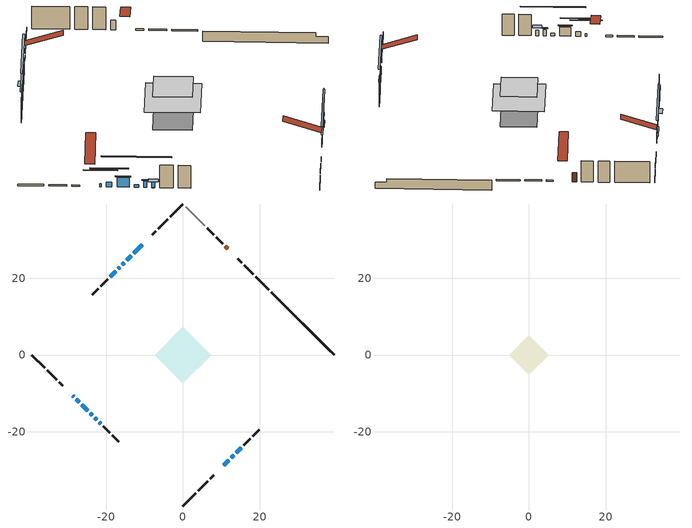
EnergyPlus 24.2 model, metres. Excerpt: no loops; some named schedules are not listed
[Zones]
conditioned space
 floor adiabatic (AdiabaticFloorConstruction): -7.33,0 0,7.33 7.33,0 0,-7.33 z3.31
 floor foundation (Slab1 construction): -5.18,0 0,5.18 5.18,0 0,-5.18 z-1.36
 wall outside (RimJoist1 construction): 0,-39.36 3.36,-36 / -39.36,0 -36,-3.36 / 0,39.36 -3.36,36 / 22.32,17.04 18.95,20.41 z0.87:1.17
 wall outside (RimJoist2 construction): 4.02,-35.34 6.39,-32.97 / -35.34,-4.02 -32.97,-6.39 / -4.02,35.34 -6.39,32.97 / 18.3,21.06 15.93,23.43 z0.87:1.17
 wall outside (RimJoist3 construction): 7.05,-32.31 8.04,-31.32 / -32.31,-7.05 -31.32,-8.04 / -7.05,32.31 -8.04,31.32 / 15.27,24.09 14.28,25.08 z0.87:1.17
 wall outside (AdiabaticWallConstruction 1): 11.63,27.73 10.99,28.37 z0.87:2.9
 wall outside (AdiabaticWallConstruction): -10.68,28.68 -12.84,26.52 / 10.68,-28.68 11.98,-27.38 / 13.87,-25.49 15.16,-24.2 / -17.49,21.87 -19,20.36 z0.87:2.39; -28.68,-10.68 -28.46,-10.9 z0.87:1.48; -27.8,-11.56 -27.08,-12.28 z0.87:1.89; -26.43,-12.93 -24.85,-14.51 z0.87:2.95; -13.5,25.86 -14.65,24.71 / -24.19,-15.17 -23.61,-15.75 / 12.63,-26.73 13.21,-26.15 z0.87:1.43; -15.3,24.06 -15.79,23.57 / -21.87,-17.49 -21.48,-17.88 z0.87:2.09; -22.96,-16.4 -22.53,-16.83 z0.87:2.24; -16.44,22.92 -16.84,22.52 z0.87:2.65
 wall outside (Wall1 construction): 15.82,-23.54 17.54,-21.82 / -20.82,-18.54 -19.1,-20.26 / -19.66,19.7 -21.38,17.98 / 10.34,29.02 8.61,30.75 z0.87:5.75
 wall outside (Wall2 construction): 18.2,-21.16 19.84,-19.52 / -18.44,-20.92 -16.79,-22.57 / -22.04,17.32 -23.69,15.67 / 7.96,31.4 6.31,33.05 z0.87:5.75
 wall foundation (FoundationWall1 construction): 22.97,16.39,-1.36 22.97,16.39,0.87 37.72,1.64,0.87 37.72,1.64,0.09 39.36,0,0.09 39.36,0,-1.36
 wall adiabatic (Wall3 construction): 5.65,33.71 0.66,38.7 z0.87:5.75
 window (WindowConstruction): -10.68,28.68 -12.84,26.52 z0.87:2.39
 window (WindowConstruction 5): -28.68,-10.68 -28.46,-10.9 z0.87:1.48
 window (WindowConstruction 6): -27.8,-11.56 -27.08,-12.27 z0.87:1.89
 window (WindowConstruction 7): 10.68,-28.68 11.98,-27.38 z0.87:2.39
 window (WindowConstruction 8): -26.43,-12.93 -24.85,-14.51 z0.87:2.95
 window (WindowConstruction 11): -13.5,25.86 -14.64,24.71 z0.87:1.43
 window (WindowConstruction 12): -24.19,-15.17 -23.62,-15.74 z0.87:1.43
 window (WindowConstruction 13): 12.63,-26.73 13.21,-26.15 z0.87:1.43
 window (WindowConstruction 1): -15.3,24.06 -15.79,23.57 z0.87:2.09
 window (WindowConstruction 2): -22.96,-16.4 -22.53,-16.83 z0.87:2.24
 window (WindowConstruction 3): 13.87,-25.49 15.16,-24.2 z0.87:2.39
 window (WindowConstruction 9): -16.44,22.92 -16.84,22.52 z0.87:2.65
 window (WindowConstruction 10): -21.87,-17.49 -21.48,-17.88 z0.87:2.09
 window (WindowConstruction 4): -17.49,21.86 -19,20.36 z0.87:2.39
 door (Door): 11.63,27.73 10.99,28.37 z0.87:2.9
 ceiling adiabatic (AdiabaticFloorConstruction): 0,-7.33 7.33,0 0,7.33 -7.33,0 z3.31
attic - vented
 floor to conditioned space (Floor1 construction Reversed): -5.18,0 0,5.18 5.18,0 0,-5.18 z5.75
 roof outside (Roof1 construction): 10.03,-29.33,5.75 4.98,-24.29,8.13 3.65,-25.62,8.13 8.7,-30.66,5.75; -29.33,-10.03,5.75 -24.29,-4.98,8.13 -25.62,-3.65,8.13 -30.66,-8.7,5.75; -10.03,29.33,5.75 -4.98,24.29,8.13 -3.65,25.62,8.13 -8.7,30.66,5.75; 12.29,27.07,5.75 7.24,22.02,8.13 8.57,20.69,8.13 13.62,25.74,5.75
shading: -13.05,26.31 -10.47,28.89 -10.68,29.1 -13.26,26.52 z2.69; -26.3,-13.06 -30.83,-8.53 -31.04,-8.74 -26.51,-13.27 z4.53; -24.93,-14.43 -29.96,-9.4 -30.17,-9.61 -25.14,-14.64 z4.94; 14.13,-25.22 8.53,-30.83 8.74,-31.04 14.35,-25.44 z5.45; -24.64,-14.72 -26.64,-12.72 -26.85,-12.93 -24.85,-14.93 z3.25; -18.96,20.4 -9.18,30.18 -9.39,30.39 -19.17,20.61 z7.53; -19.3,-20.06 -28.5,-10.86 -28.72,-11.07 -19.51,-20.27 z7.53; 17.52,-21.84 8.32,-31.04 8.53,-31.25 17.73,-22.05 z7.53; -22.32,-17.04 -23.17,-16.19 -23.38,-16.4 -22.53,-17.25 z2.54; 15.37,-23.99 13.66,-25.7 13.87,-25.91 15.58,-24.2 z2.69; -17.27,22.09 -16.01,23.35 -16.66,23.99 -17.91,22.73 z3.26; -21.05,-18.31 -22.3,-17.06 -22.95,-17.7 -21.69,-18.96 z2.7; -21.16,18.2 -15.34,24.02 -15.55,24.23 -21.37,18.41 z5.45
[Building]
Building 1: Terrain=Suburbs
[Site:Location]
Montreal Mirabel Intl AP_QC: Latitude {deg}=45.68; Longitude {deg}=-74.03; Time Zone {hr}=-5; Elevation {m}=82; Keep Site Location Information=Yes
[Site:GroundTemperature:Shallow]
0.642858, -1.75623, -1.94836, -0.80987, 3.76054, 8.30966, 12.2535, 14.7518, 14.9641, 12.9321, 9.08883, 4.67926
[Site:WaterMainsTemperature]
Calculation Method=Schedule; Temperature Schedule=mains temperature schedule
[Material] Roughness=Rough; Thermal Absorptance=0.9
Name | Thickness {m} | Conductivity {W/m-K} | Density {kg/m3} | Specific Heat {J/kg-K} | Solar Absorptance | Visible Absorptance
asphalt or fiberglass shingles | 0.00635 | 0.162714 | 1121.4 | 1465.45 | 0.4 | 0.4
ceiling loosefill ins | 0.169333 | 0.0480833 | 16.02 | 1046.75 | 0.7 | 0.7
ceiling stud and cavity | 0.1397 | 0.11019 | 65.682 | 1177.47 | 0.7 | 0.7
concrete 4.0 in. | 0.1016 | 1.803125 | 2242.8 | 837.4 | 0.7 | 0.7
concrete 8.0 in. | 0.2032 | 1.803125 | 2242.8 | 837.4 | 0.7 | 0.7
door material | 0.04445 | 0.0451087 | 512.64 | 1214.23 | 0.7 | 0.7
exterior vertical ins | 0.00758215 | 0.029427 | 32.04 | 1214.23 | 0.7 | 0.7
floor covering | 0.0127 | 0.0433444 | 54.468 | 1339.84 | 0.6 | 0.6
floor rigid ins; wall rigid ins | 0.512978 | 0.029427 | 32.04 | 1214.23 | 0.7 | 0.7
floor stud and cavity | 0.1397 | 1.75129 | 37.0049 | 1207.88 | 0.7 | 0.7
furniture material conditioned space 1 | 0.1524 | 0.115458 | 640.8 | 1214.23 | 0.6 | 0.6
gypsum board | 0.0127 | 0.160291 | 801 | 837.4 | 0.6 | 0.6
gypsum board 1 | 0.0127 | 0.160291 | 801 | 837.4 | 0.7 | 0.7
osb sheathing 0.5 in. | 0.0127 | 0.115458 | 512.64 | 1214.23 | 0.7 | 0.7
osb sheathing 0.5 in. 1 | 0.0127 | 0.115458 | 512.64 | 1214.23 | 0.4 | 0.4
osb sheathing 0.75 in. | 0.01905 | 0.115458 | 512.64 | 1214.23 | 0.7 | 0.7
osb sheathing 2.0 in. | 0.0508 | 0.115458 | 512.64 | 1214.23 | 0.7 | 0.7
rim joist rigid ins | 0.051816 | 0.029427 | 32.04 | 1214.23 | 0.7 | 0.7
rim joist stud and cavity | 0.0508 | 0.0452492 | 125.044 | 1163.47 | 0.6 | 0.6
rim joist stud and cavity 1 | 0.0508 | 0.581889 | 125.044 | 1163.47 | 0.6 | 0.6
rim joist stud and cavity 2 | 0.0508 | 0.126838 | 50.32683 | 1063.81 | 0.6 | 0.6
slab rigid ins | 0.0378081 | 0.029427 | 32.04 | 1214.23 | 0.7 | 0.7
wall stud and cavity | 0.1397 | 0.19304 | 139.0536 | 1170.24 | 0.7 | 0.7
wall stud and cavity 1 | 0.1397 | 0.149134 | 139.0536 | 1170.24 | 0.7 | 0.7
wall stud and cavity 2 | 0.1397 | 0.127035 | 139.0536 | 1170.24 | 0.7 | 0.7
wall stud and cavity 3 | 0.0889 | 0.380278 | 52.3479 | 1209.89 | 0.7 | 0.7
wall stud and cavity 4 | 0.0889 | 0.391764 | 83.0341 | 1211.67 | 0.7 | 0.7
wood siding | 0.0254 | 0.102417 | 544.68 | 1172.36 | 0.4 | 0.4
wood siding 1; wood siding 2; wood siding 3 | 0.0254 | 0.102417 | 544.68 | 1172.36 | 0.7 | 0.7
[WindowMaterial:SimpleGlazingSystem]
Name | U-Factor {W/m2-K} | Solar Heat Gain Coefficient
WindowMaterial | 2.89748 | 0.63
WindowMaterial 1 | 2.96164 | 0.54
WindowMaterial 10 | 2.96562 | 0.53
WindowMaterial 11 | 2.99401 | 0.48
WindowMaterial 2 | 2.92474 | 0.59
WindowMaterial 3 | 2.88613 | 0.65
WindowMaterial 4 | 3.083154 | 0.34
WindowMaterial 5 | 2.93666 | 0.57
WindowMaterial 6 | 2.89067 | 0.64
WindowMaterial 7 | 2.82708 | 0.61
WindowMaterial 8 | 4.03876 | 0.67
WindowMaterial 9 | 4.156296 | 0.66
[Construction]
AdiabaticFloorConstruction: floor stud and cavity, floor rigid ins, osb sheathing 0.75 in., floor covering
AdiabaticWallConstruction: wood siding 2, wall rigid ins, wall stud and cavity 3, gypsum board
AdiabaticWallConstruction 1: wood siding 3, wall rigid ins, wall stud and cavity 3, gypsum board
Door: door material
Floor1 construction Reversed: gypsum board, ceiling stud and cavity, ceiling loosefill ins
FoundationWall1 construction: concrete 8.0 in., gypsum board 1
furniture construction conditioned space 1: furniture material conditioned space 1
PartitionWallConstruction: gypsum board, wall stud and cavity 4, gypsum board
RimJoist1 construction: wood siding 1, osb sheathing 2.0 in., rim joist stud and cavity
RimJoist2 construction: wood siding 1, rim joist rigid ins, osb sheathing 2.0 in., rim joist stud and cavity 1
RimJoist3 construction: wood siding 1, rim joist stud and cavity 2
Roof1 construction: asphalt or fiberglass shingles
Slab1 construction: slab rigid ins, concrete 4.0 in.
Wall1 construction: wood siding, osb sheathing 0.5 in., wall stud and cavity, gypsum board
Wall2 construction: wood siding, osb sheathing 0.5 in., wall stud and cavity 1, gypsum board
Wall3 construction: osb sheathing 0.5 in. 1, wall stud and cavity 2, gypsum board
WindowConstruction: WindowMaterial
WindowConstruction 1; WindowConstruction 2: WindowMaterial 1
WindowConstruction 10: WindowMaterial 9
WindowConstruction 11: WindowMaterial 10
WindowConstruction 12; WindowConstruction 13: WindowMaterial 11
WindowConstruction 3: WindowMaterial 2
WindowConstruction 4: WindowMaterial 3
WindowConstruction 5: WindowMaterial 4
WindowConstruction 6: WindowMaterial 5
WindowConstruction 7: WindowMaterial 6
WindowConstruction 8: WindowMaterial 7
WindowConstruction 9: WindowMaterial 8
[Zone] Multiplier=1; Part of Total Floor Area=Yes
Name | Volume {m3}
attic - vented | 20.7343
conditioned space | 418.4
[Space]
Name | Zone | Volume {m3}
attic - vented 1 | attic - vented | 20.7343
conditioned space 1 | conditioned space | 418.4
[ZoneInfiltration:EffectiveLeakageArea]
infil attic - vented 1: Zone or Space=attic - vented 1; Schedule=Always On Discrete; Effective Air Leakage Area {cm2}=2478; Stack Coefficient=0.000165428; Wind Coefficient=8.6901e-06
[ZoneMixing]
whole house fan mix: Zone or Space=attic - vented; Schedule=Always On Continuous; Design Flow Rate Calculation Method=Flow/Zone; Design Flow Rate {m3/s}=0; Source Zone or Space=conditioned space
[SurfaceProperty:ExposedFoundationPerimeter]
Slab1: Exposed Perimeter Calculation Method=TotalExposedPerimeter; Total Exposed Perimeter {m}=23.174
[InternalMass] Zone or ZoneList=conditioned space; Space or SpaceList=conditioned space 1
Name | Construction | Surface Area {m2}
furniture mass conditioned space 1 | furniture construction conditioned space 1 | 64.4398
partition wall mass | PartitionWallConstruction | 161.099
[Lights]
interior lighting: Zone or ZoneList or Space or SpaceList=conditioned space 1; Schedule=interior lighting schedule; Design Level Calculation Method=LightingLevel; Lighting Level {W}=343.2; Return Air Fraction=0; Fraction Radiant=0.6; Fraction Visible=0.2; Fraction Replaceable=1
[People]
occupants: Zone or ZoneList or Space or SpaceList=conditioned space 1; Number of People Schedule=occupants schedule; Number of People Calculation Method=People; Number of People=3; Fraction Radiant=0.314171; Sensible Heat Fraction=0.56303; Activity Level Schedule=occupants activity schedule; Carbon Dioxide Generation Rate {m3/s-W}=0; Enable ASHRAE 55 Comfort Warnings=No; Mean Radiant Temperature Calculation Type=EnclosureAveraged
[ElectricEquipment] Zone or ZoneList or Space or SpaceList=conditioned space 1; Design Level Calculation Method=EquipmentLevel
Name | Schedule | Design Level {W} | Fraction Latent | Fraction Radiant | Fraction Lost
clothes dryer | clothes dryer schedule | 140.772 | 0.015 | 0.081 | 0.85
clothes washer | clothes washer schedule | 32.1985 | 0.03 | 0.162 | 0.7
cooking range | cooking range schedule | 208.969 | 0.08 | 0.432 | 0.2
dishwasher | dishwasher schedule | 66.8632 | 0.3 | 0.18 | 0.4
fridge | fridge schedule | 72.9452 | 0 | 0.6 | 0
mech vent house fan | mech vent house fan schedule | 0 | 0 | 0 | 1
mech vent house fan cfis | mech vent house fan cfis schedule | 0 | 0 | 0 | 0
mech vent range fan 0 | mech vent range fan 0 schedule | 57 | 0 | 0 | 1
misc plug loads | misc plug loads schedule | 494.7 | 0.045 | 0.513 | 0.1
whole house fan | Always On Discrete | 0 | 0 | 0 | 1
[OtherEquipment] Zone or ZoneList or Space or SpaceList=conditioned space 1; Design Level Calculation Method=EquipmentLevel
Name | Fuel Type | Schedule | Design Level {W} | Fraction Latent | Fraction Radiant | Fraction Lost
clothes dryer 1 | Electricity | clothes dryer schedule | 0 | 0.015 | 0.081 | 0.85
cooking range 1 | Electricity | cooking range schedule | 0 | 0.08 | 0.432 | 0.2
general water use latent | None | general water use schedule | 59.3978 | 1 | 0 | 0
general water use sensible | None | general water use schedule | -58.539 | 0 | 0.6 | 0
mech vent house fan latent load | None | Always On Discrete | 0 | 1 | 0 | 0
mech vent house fan sensible load | None | Always On Discrete | 0 | 0 | 0 | 0
water heater energy adjustment1 | Electricity | Always On Discrete | 0.01 | 0 | 0 | 1
[ZoneInfiltration:DesignFlowRate] Zone or ZoneList or Space or SpaceList=conditioned space 1; Schedule=Always On Discrete; Design Flow Rate Calculation Method=Flow/Zone; Design Flow Rate {m3/s}=0
infil flow; natural vent flow; whole house fan flow
[Foundation:Kiva]
Foundation Kiva 1: Initial Indoor Air Temperature {C}=18; Wall Height Above Grade {m}=0.870021; Wall Depth Below Slab {m}=0.2032; Custom Block Material Name 1=exterior vertical ins; Custom Block Depth 1 {m}=2.23001; Custom Block X Position 1 {m}=0.2159; Custom Block Z Position 1 {m}=0
[Foundation:Kiva:Settings]
Soil Conductivity {W/m-K}=0.849921; Soil Density {kg/m3}=1842.3; Soil Specific Heat {J/kg-K}=418.7; Ground Solar Absorptivity=0.9; Ground Thermal Absorptivity=0.9; Ground Surface Roughness {m}=0.03; Far-Field Width {m}=40; Deep-Ground Boundary Condition=ZeroFlux; Deep-Ground Depth {m}=40; Minimum Cell Dimension {m}=0.2; Maximum Cell Growth Coefficient=3; Simulation Timestep=Timestep
[Exterior:Lights]
exterior lighting: Schedule=exterior lighting schedule; Design Level {W}=75.6
[Schedule:Constant]
Name | Hourly Value
Always On Continuous; mech vent house fan schedule; mech vent house fan cfis schedule; Always On Discrete | 1
occupants activity schedule | 117.228
fridge schedule | 0
[Schedule:Week:Daily]
interior lighting schedule Week Rule - Jan1-Jan27: interior lighting schedule day, interior lighting schedule day, interior lighting schedule day, interior lighting schedule day, interior lighting schedule day, interior lighting schedule day, interior lighting schedule day, interior lighting schedule default day, interior lighting schedule default day, interior lighting schedule default day, interior lighting schedule default day, interior lighting schedule default day
interior lighting schedule Week Rule - Jan28-Feb3: interior lighting schedule day, interior lighting schedule day, interior lighting schedule day, interior lighting schedule day, interior lighting schedule day 1, interior lighting schedule day 1, interior lighting schedule day 1, interior lighting schedule default day, interior lighting schedule default day, interior lighting schedule default day, interior lighting schedule default day, interior lighting schedule default day
interior lighting schedule Week Rule - Feb4-Feb24: interior lighting schedule day 1, interior lighting schedule day 1, interior lighting schedule day 1, interior lighting schedule day 1, interior lighting schedule day 1, interior lighting schedule day 1, interior lighting schedule day 1, interior lighting schedule default day, interior lighting schedule default day, interior lighting schedule default day, interior lighting schedule default day, interior lighting schedule default day
interior lighting schedule Week Rule - Feb25-Mar3: interior lighting schedule day 1, interior lighting schedule day 1, interior lighting schedule day 1, interior lighting schedule day 1, interior lighting schedule day 2, interior lighting schedule day 2, interior lighting schedule day 2, interior lighting schedule default day, interior lighting schedule default day, interior lighting schedule default day, interior lighting schedule default day, interior lighting schedule default day
interior lighting schedule Week Rule - Mar4-Mar31: interior lighting schedule day 2, interior lighting schedule day 2, interior lighting schedule day 2, interior lighting schedule day 2, interior lighting schedule day 2, interior lighting schedule day 2, interior lighting schedule day 2, interior lighting schedule default day, interior lighting schedule default day, interior lighting schedule default day, interior lighting schedule default day, interior lighting schedule default day
interior lighting schedule Week Rule - Apr1-Apr28: interior lighting schedule day 3, interior lighting schedule day 3, interior lighting schedule day 3, interior lighting schedule day 3, interior lighting schedule day 3, interior lighting schedule day 3, interior lighting schedule day 3, interior lighting schedule default day, interior lighting schedule default day, interior lighting schedule default day, interior lighting schedule default day, interior lighting schedule default day
interior lighting schedule Week Rule - Apr29-May5: interior lighting schedule day 3, interior lighting schedule day 3, interior lighting schedule day 4, interior lighting schedule day 4, interior lighting schedule day 4, interior lighting schedule day 4, interior lighting schedule day 4, interior lighting schedule default day, interior lighting schedule default day, interior lighting schedule default day, interior lighting schedule default day, interior lighting schedule default day
interior lighting schedule Week Rule - May6-May26: interior lighting schedule day 4, interior lighting schedule day 4, interior lighting schedule day 4, interior lighting schedule day 4, interior lighting schedule day 4, interior lighting schedule day 4, interior lighting schedule day 4, interior lighting schedule default day, interior lighting schedule default day, interior lighting schedule default day, interior lighting schedule default day, interior lighting schedule default day
interior lighting schedule Week Rule - May27-Jun2: interior lighting schedule day 4, interior lighting schedule day 4, interior lighting schedule day 4, interior lighting schedule day 4, interior lighting schedule day 4, interior lighting schedule day 5, interior lighting schedule day 5, interior lighting schedule default day, interior lighting schedule default day, interior lighting schedule default day, interior lighting schedule default day, interior lighting schedule default day
interior lighting schedule Week Rule - Jun3-Jun30: interior lighting schedule day 5, interior lighting schedule day 5, interior lighting schedule day 5, interior lighting schedule day 5, interior lighting schedule day 5, interior lighting schedule day 5, interior lighting schedule day 5, interior lighting schedule default day, interior lighting schedule default day, interior lighting schedule default day, interior lighting schedule default day, interior lighting schedule default day
interior lighting schedule Week Rule - Jul1-Jul28: interior lighting schedule day 6, interior lighting schedule day 6, interior lighting schedule day 6, interior lighting schedule day 6, interior lighting schedule day 6, interior lighting schedule day 6, interior lighting schedule day 6, interior lighting schedule default day, interior lighting schedule default day, interior lighting schedule default day, interior lighting schedule default day, interior lighting schedule default day
interior lighting schedule Week Rule - Jul29-Aug4: interior lighting schedule day 6, interior lighting schedule day 6, interior lighting schedule day 6, interior lighting schedule day 7, interior lighting schedule day 7, interior lighting schedule day 7, interior lighting schedule day 7, interior lighting schedule default day, interior lighting schedule default day, interior lighting schedule default day, interior lighting schedule default day, interior lighting schedule default day
interior lighting schedule Week Rule - Aug5-Aug25: interior lighting schedule day 7, interior lighting schedule day 7, interior lighting schedule day 7, interior lighting schedule day 7, interior lighting schedule day 7, interior lighting schedule day 7, interior lighting schedule day 7, interior lighting schedule default day, interior lighting schedule default day, interior lighting schedule default day, interior lighting schedule default day, interior lighting schedule default day
interior lighting schedule Week Rule - Aug26-Sep1: interior lighting schedule day 7, interior lighting schedule day 7, interior lighting schedule day 7, interior lighting schedule day 7, interior lighting schedule day 7, interior lighting schedule day 7, interior lighting schedule day 8, interior lighting schedule default day, interior lighting schedule default day, interior lighting schedule default day, interior lighting schedule default day, interior lighting schedule default day
interior lighting schedule Week Rule - Sep2-Sep29: interior lighting schedule day 8, interior lighting schedule day 8, interior lighting schedule day 8, interior lighting schedule day 8, interior lighting schedule day 8, interior lighting schedule day 8, interior lighting schedule day 8, interior lighting schedule default day, interior lighting schedule default day, interior lighting schedule default day, interior lighting schedule default day, interior lighting schedule default day
interior lighting schedule Week Rule - Sep30-Oct6: interior lighting schedule day 8, interior lighting schedule day 9, interior lighting schedule day 9, interior lighting schedule day 9, interior lighting schedule day 9, interior lighting schedule day 9, interior lighting schedule day 9, interior lighting schedule default day, interior lighting schedule default day, interior lighting schedule default day, interior lighting schedule default day, interior lighting schedule default day
interior lighting schedule Week Rule - Oct7-Oct27: interior lighting schedule day 9, interior lighting schedule day 9, interior lighting schedule day 9, interior lighting schedule day 9, interior lighting schedule day 9, interior lighting schedule day 9, interior lighting schedule day 9, interior lighting schedule default day, interior lighting schedule default day, interior lighting schedule default day, interior lighting schedule default day, interior lighting schedule default day
interior lighting schedule Week Rule - Oct28-Nov3: interior lighting schedule day 9, interior lighting schedule day 9, interior lighting schedule day 9, interior lighting schedule day 9, interior lighting schedule day 10, interior lighting schedule day 10, interior lighting schedule day 10, interior lighting schedule default day, interior lighting schedule default day, interior lighting schedule default day, interior lighting schedule default day, interior lighting schedule default day
interior lighting schedule Week Rule - Nov4-Nov24: interior lighting schedule day 10, interior lighting schedule day 10, interior lighting schedule day 10, interior lighting schedule day 10, interior lighting schedule day 10, interior lighting schedule day 10, interior lighting schedule day 10, interior lighting schedule default day, interior lighting schedule default day, interior lighting schedule default day, interior lighting schedule default day, interior lighting schedule default day
interior lighting schedule Week Rule - Nov25-Dec1: interior lighting schedule day 10, interior lighting schedule day 10, interior lighting schedule day 10, interior lighting schedule day 10, interior lighting schedule day 10, interior lighting schedule day 10, interior lighting schedule day 11, interior lighting schedule default day, interior lighting schedule default day, interior lighting schedule default day, interior lighting schedule default day, interior lighting schedule default day
interior lighting schedule Week Rule - Dec2-Dec31: interior lighting schedule day 11, interior lighting schedule day 11, interior lighting schedule day 11, interior lighting schedule day 11, interior lighting schedule day 11, interior lighting schedule day 11, interior lighting schedule day 11, interior lighting schedule default day, interior lighting schedule default day, interior lighting schedule default day, interior lighting schedule default day, interior lighting schedule default day
occupants schedule Week Rule - Jan1-Dec31: occupants schedule day, occupants schedule day, occupants schedule day, occupants schedule day, occupants schedule day, occupants schedule day, occupants schedule day, occupants schedule default day, occupants schedule default day, occupants schedule default day, occupants schedule default day, occupants schedule default day
clothes dryer schedule Week Rule - Jan1-Dec31: clothes dryer schedule day, clothes dryer schedule day, clothes dryer schedule day, clothes dryer schedule day, clothes dryer schedule day, clothes dryer schedule day, clothes dryer schedule day, clothes dryer schedule default day, clothes dryer schedule default day, clothes dryer schedule default day, clothes dryer schedule default day, clothes dryer schedule default day
clothes washer schedule Week Rule - Jan1-Dec31: clothes washer schedule day, clothes washer schedule day, clothes washer schedule day, clothes washer schedule day, clothes washer schedule day, clothes washer schedule day, clothes washer schedule day, clothes washer schedule default day, clothes washer schedule default day, clothes washer schedule default day, clothes washer schedule default day, clothes washer schedule default day
cooking range schedule Week Rule - Jan1-Dec31: cooking range schedule day, cooking range schedule day, cooking range schedule day, cooking range schedule day, cooking range schedule day, cooking range schedule day, cooking range schedule day, cooking range schedule default day, cooking range schedule default day, cooking range schedule default day, cooking range schedule default day, cooking range schedule default day
dishwasher schedule Week Rule - Jan1-Dec31: dishwasher schedule day, dishwasher schedule day, dishwasher schedule day, dishwasher schedule day, dishwasher schedule day, dishwasher schedule day, dishwasher schedule day, dishwasher schedule default day, dishwasher schedule default day, dishwasher schedule default day, dishwasher schedule default day, dishwasher schedule default day
mech vent range fan 0 schedule Week Rule - Jan1-Dec31: mech vent range fan 0 schedule day, mech vent range fan 0 schedule day, mech vent range fan 0 schedule day, mech vent range fan 0 schedule day, mech vent range fan 0 schedule day, mech vent range fan 0 schedule day, mech vent range fan 0 schedule day, mech vent range fan 0 schedule default day, mech vent range fan 0 schedule default day, mech vent range fan 0 schedule default day, mech vent range fan 0 schedule default day, mech vent range fan 0 schedule default day
misc plug loads schedule Week Rule - Jan1-Dec31: misc plug loads schedule day, misc plug loads schedule day, misc plug loads schedule day, misc plug loads schedule day, misc plug loads schedule day, misc plug loads schedule day, misc plug loads schedule day, misc plug loads schedule default day, misc plug loads schedule default day, misc plug loads schedule default day, misc plug loads schedule default day, misc plug loads schedule default day
general water use schedule Week Rule - Jan1-Dec31: general water use schedule day, general water use schedule day, general water use schedule day, general water use schedule day, general water use schedule day, general water use schedule day, general water use schedule day, general water use schedule default day, general water use schedule default day, general water use schedule default day, general water use schedule default day, general water use schedule default day
exterior lighting schedule Week Rule - Jan1-Jan27: exterior lighting schedule day, exterior lighting schedule day, exterior lighting schedule day, exterior lighting schedule day, exterior lighting schedule day, exterior lighting schedule day, exterior lighting schedule day, exterior lighting schedule default day, exterior lighting schedule default day, exterior lighting schedule default day, exterior lighting schedule default day, exterior lighting schedule default day
exterior lighting schedule Week Rule - Jan28-Feb3: exterior lighting schedule day, exterior lighting schedule day, exterior lighting schedule day, exterior lighting schedule day, exterior lighting schedule day 1, exterior lighting schedule day 1, exterior lighting schedule day 1, exterior lighting schedule default day, exterior lighting schedule default day, exterior lighting schedule default day, exterior lighting schedule default day, exterior lighting schedule default day
exterior lighting schedule Week Rule - Feb4-Feb24: exterior lighting schedule day 1, exterior lighting schedule day 1, exterior lighting schedule day 1, exterior lighting schedule day 1, exterior lighting schedule day 1, exterior lighting schedule day 1, exterior lighting schedule day 1, exterior lighting schedule default day, exterior lighting schedule default day, exterior lighting schedule default day, exterior lighting schedule default day, exterior lighting schedule default day
exterior lighting schedule Week Rule - Feb25-Mar3: exterior lighting schedule day 1, exterior lighting schedule day 1, exterior lighting schedule day 1, exterior lighting schedule day 1, exterior lighting schedule day 2, exterior lighting schedule day 2, exterior lighting schedule day 2, exterior lighting schedule default day, exterior lighting schedule default day, exterior lighting schedule default day, exterior lighting schedule default day, exterior lighting schedule default day
exterior lighting schedule Week Rule - Mar4-Mar31: exterior lighting schedule day 2, exterior lighting schedule day 2, exterior lighting schedule day 2, exterior lighting schedule day 2, exterior lighting schedule day 2, exterior lighting schedule day 2, exterior lighting schedule day 2, exterior lighting schedule default day, exterior lighting schedule default day, exterior lighting schedule default day, exterior lighting schedule default day, exterior lighting schedule default day
exterior lighting schedule Week Rule - Apr1-Apr28: exterior lighting schedule day 3, exterior lighting schedule day 3, exterior lighting schedule day 3, exterior lighting schedule day 3, exterior lighting schedule day 3, exterior lighting schedule day 3, exterior lighting schedule day 3, exterior lighting schedule default day, exterior lighting schedule default day, exterior lighting schedule default day, exterior lighting schedule default day, exterior lighting schedule default day
exterior lighting schedule Week Rule - Apr29-May5: exterior lighting schedule day 3, exterior lighting schedule day 3, exterior lighting schedule day 4, exterior lighting schedule day 4, exterior lighting schedule day 4, exterior lighting schedule day 4, exterior lighting schedule day 4, exterior lighting schedule default day, exterior lighting schedule default day, exterior lighting schedule default day, exterior lighting schedule default day, exterior lighting schedule default day
exterior lighting schedule Week Rule - May6-May26: exterior lighting schedule day 4, exterior lighting schedule day 4, exterior lighting schedule day 4, exterior lighting schedule day 4, exterior lighting schedule day 4, exterior lighting schedule day 4, exterior lighting schedule day 4, exterior lighting schedule default day, exterior lighting schedule default day, exterior lighting schedule default day, exterior lighting schedule default day, exterior lighting schedule default day
exterior lighting schedule Week Rule - May27-Jun2: exterior lighting schedule day 4, exterior lighting schedule day 4, exterior lighting schedule day 4, exterior lighting schedule day 4, exterior lighting schedule day 4, exterior lighting schedule day 5, exterior lighting schedule day 5, exterior lighting schedule default day, exterior lighting schedule default day, exterior lighting schedule default day, exterior lighting schedule default day, exterior lighting schedule default day
exterior lighting schedule Week Rule - Jun3-Jun30: exterior lighting schedule day 5, exterior lighting schedule day 5, exterior lighting schedule day 5, exterior lighting schedule day 5, exterior lighting schedule day 5, exterior lighting schedule day 5, exterior lighting schedule day 5, exterior lighting schedule default day, exterior lighting schedule default day, exterior lighting schedule default day, exterior lighting schedule default day, exterior lighting schedule default day
exterior lighting schedule Week Rule - Jul1-Jul28: exterior lighting schedule day 6, exterior lighting schedule day 6, exterior lighting schedule day 6, exterior lighting schedule day 6, exterior lighting schedule day 6, exterior lighting schedule day 6, exterior lighting schedule day 6, exterior lighting schedule default day, exterior lighting schedule default day, exterior lighting schedule default day, exterior lighting schedule default day, exterior lighting schedule default day
exterior lighting schedule Week Rule - Jul29-Aug4: exterior lighting schedule day 6, exterior lighting schedule day 6, exterior lighting schedule day 6, exterior lighting schedule day 7, exterior lighting schedule day 7, exterior lighting schedule day 7, exterior lighting schedule day 7, exterior lighting schedule default day, exterior lighting schedule default day, exterior lighting schedule default day, exterior lighting schedule default day, exterior lighting schedule default day
exterior lighting schedule Week Rule - Aug5-Aug25: exterior lighting schedule day 7, exterior lighting schedule day 7, exterior lighting schedule day 7, exterior lighting schedule day 7, exterior lighting schedule day 7, exterior lighting schedule day 7, exterior lighting schedule day 7, exterior lighting schedule default day, exterior lighting schedule default day, exterior lighting schedule default day, exterior lighting schedule default day, exterior lighting schedule default day
exterior lighting schedule Week Rule - Aug26-Sep1: exterior lighting schedule day 7, exterior lighting schedule day 7, exterior lighting schedule day 7, exterior lighting schedule day 7, exterior lighting schedule day 7, exterior lighting schedule day 7, exterior lighting schedule day 8, exterior lighting schedule default day, exterior lighting schedule default day, exterior lighting schedule default day, exterior lighting schedule default day, exterior lighting schedule default day
exterior lighting schedule Week Rule - Sep2-Sep29: exterior lighting schedule day 8, exterior lighting schedule day 8, exterior lighting schedule day 8, exterior lighting schedule day 8, exterior lighting schedule day 8, exterior lighting schedule day 8, exterior lighting schedule day 8, exterior lighting schedule default day, exterior lighting schedule default day, exterior lighting schedule default day, exterior lighting schedule default day, exterior lighting schedule default day
exterior lighting schedule Week Rule - Sep30-Oct6: exterior lighting schedule day 8, exterior lighting schedule day 9, exterior lighting schedule day 9, exterior lighting schedule day 9, exterior lighting schedule day 9, exterior lighting schedule day 9, exterior lighting schedule day 9, exterior lighting schedule default day, exterior lighting schedule default day, exterior lighting schedule default day, exterior lighting schedule default day, exterior lighting schedule default day
exterior lighting schedule Week Rule - Oct7-Oct27: exterior lighting schedule day 9, exterior lighting schedule day 9, exterior lighting schedule day 9, exterior lighting schedule day 9, exterior lighting schedule day 9, exterior lighting schedule day 9, exterior lighting schedule day 9, exterior lighting schedule default day, exterior lighting schedule default day, exterior lighting schedule default day, exterior lighting schedule default day, exterior lighting schedule default day
[Schedule:Year]
interior lighting schedule: interior lighting schedule Week Rule - Jan1-Jan27, 1, 1, 1, 27, interior lighting schedule Week Rule - Jan28-Feb3, 1, 28, 2, 3, interior lighting schedule Week Rule - Feb4-Feb24, 2, 4, 2, 24, interior lighting schedule Week Rule - Feb25-Mar3, 2, 25, 3, 3, interior lighting schedule Week Rule - Mar4-Mar31, 3, 4, 3, 31, interior lighting schedule Week Rule - Apr1-Apr28, 4, 1, 4, 28, interior lighting schedule Week Rule - Apr29-May5, 4, 29, 5, 5, interior lighting schedule Week Rule - May6-May26, 5, 6, 5, 26, interior lighting schedule Week Rule - May27-Jun2, 5, 27, 6, 2, interior lighting schedule Week Rule - Jun3-Jun30, 6, 3, 6, 30, interior lighting schedule Week Rule - Jul1-Jul28, 7, 1, 7, 28, interior lighting schedule Week Rule - Jul29-Aug4, 7, 29, 8, 4, interior lighting schedule Week Rule - Aug5-Aug25, 8, 5, 8, 25, interior lighting schedule Week Rule - Aug26-Sep1, 8, 26, 9, 1, interior lighting schedule Week Rule - Sep2-Sep29, 9, 2, 9, 29, interior lighting schedule Week Rule - Sep30-Oct6, 9, 30, 10, 6, interior lighting schedule Week Rule - Oct7-Oct27, 10, 7, 10, 27, interior lighting schedule Week Rule - Oct28-Nov3, 10, 28, 11, 3, interior lighting schedule Week Rule - Nov4-Nov24, 11, 4, 11, 24, interior lighting schedule Week Rule - Nov25-Dec1, 11, 25, 12, 1, interior lighting schedule Week Rule - Dec2-Dec31, 12, 2, 12, 31
occupants schedule: occupants schedule Week Rule - Jan1-Dec31, 1, 1, 12, 31
clothes dryer schedule: clothes dryer schedule Week Rule - Jan1-Dec31, 1, 1, 12, 31
clothes washer schedule: clothes washer schedule Week Rule - Jan1-Dec31, 1, 1, 12, 31
cooking range schedule: cooking range schedule Week Rule - Jan1-Dec31, 1, 1, 12, 31
dishwasher schedule: dishwasher schedule Week Rule - Jan1-Dec31, 1, 1, 12, 31
mech vent range fan 0 schedule: mech vent range fan 0 schedule Week Rule - Jan1-Dec31, 1, 1, 12, 31
misc plug loads schedule: misc plug loads schedule Week Rule - Jan1-Dec31, 1, 1, 12, 31
general water use schedule: general water use schedule Week Rule - Jan1-Dec31, 1, 1, 12, 31
exterior lighting schedule: exterior lighting schedule Week Rule - Jan1-Jan27, 1, 1, 1, 27, exterior lighting schedule Week Rule - Jan28-Feb3, 1, 28, 2, 3, exterior lighting schedule Week Rule - Feb4-Feb24, 2, 4, 2, 24, exterior lighting schedule Week Rule - Feb25-Mar3, 2, 25, 3, 3, exterior lighting schedule Week Rule - Mar4-Mar31, 3, 4, 3, 31, exterior lighting schedule Week Rule - Apr1-Apr28, 4, 1, 4, 28, exterior lighting schedule Week Rule - Apr29-May5, 4, 29, 5, 5, exterior lighting schedule Week Rule - May6-May26, 5, 6, 5, 26, exterior lighting schedule Week Rule - May27-Jun2, 5, 27, 6, 2, exterior lighting schedule Week Rule - Jun3-Jun30, 6, 3, 6, 30, exterior lighting schedule Week Rule - Jul1-Jul28, 7, 1, 7, 28, exterior lighting schedule Week Rule - Jul29-Aug4, 7, 29, 8, 4, exterior lighting schedule Week Rule - Aug5-Aug25, 8, 5, 8, 25, exterior lighting schedule Week Rule - Aug26-Sep1, 8, 26, 9, 1, exterior lighting schedule Week Rule - Sep2-Sep29, 9, 2, 9, 29, exterior lighting schedule Week Rule - Sep30-Oct6, 9, 30, 10, 6, exterior lighting schedule Week Rule - Oct7-Oct27, 10, 7, 10, 27, exterior lighting schedule Week Rule - Oct28-Nov3, 10, 28, 11, 3, exterior lighting schedule Week Rule - Nov4-Nov24, 11, 4, 11, 24, exterior lighting schedule Week Rule - Nov25-Dec1, 11, 25, 12, 1, exterior lighting schedule Week Rule - Dec2-Dec31, 12, 2, 12, 31
[Schedule:Compact]
mains temperature schedule: Through: 01/01, For: AllDays, Until: 24:00, 5.61444, Through: 01/02, For: AllDays, Until: 24:00, 5.535, Through: 01/03, For: AllDays, Until: 24:00, 5.45667, Through: 01/04, For: AllDays, Until: 24:00, 5.37944, Through: 01/05, For: AllDays, Until: 24:00, 5.30333, Through: 01/06, For: AllDays, Until: 24:00, 5.22889, Through: 01/07, For: AllDays, Until: 24:00, 5.15611, Through: 01/08, For: AllDays, Until: 24:00, 5.08389, Through: 01/09, For: AllDays, Until: 24:00, 5.01333, Through: 01/10, For: AllDays, Until: 24:00, 4.94444, Through: 01/11, For: AllDays, Until: 24:00, 4.87667, Through: 01/12, For: AllDays, Until: 24:00, 4.81056, Through: 01/13, For: AllDays, Until: 24:00, 4.74556, Through: 01/14, For: AllDays, Until: 24:00, 4.68222, Through: 01/15, For: AllDays, Until: 24:00, 4.62056, Through: 01/16, For: AllDays, Until: 24:00, 4.56, Through: 01/17, For: AllDays, Until: 24:00, 4.50111, Through: 01/18, For: AllDays, Until: 24:00, 4.44389, Through: 01/19, For: AllDays, Until: 24:00, 4.38778, Through: 01/20, For: AllDays, Until: 24:00, 4.33389, Through: 01/21, For: AllDays, Until: 24:00, 4.28111, Through: 01/22, For: AllDays, Until: 24:00, 4.23, Through: 01/23, For: AllDays, Until: 24:00, 4.18056, Through: 01/24, For: AllDays, Until: 24:00, 4.13278, Through: 01/25, For: AllDays, Until: 24:00, 4.08667, Through: 01/26, For: AllDays, Until: 24:00, 4.04222, Through: 01/27, For: AllDays, Until: 24:00, 3.99944, Through: 01/28, For: AllDays, Until: 24:00, 3.95833, Through: 01/29, For: AllDays, Until: 24:00, 3.91889, Through: 01/30, For: AllDays, Until: 24:00, 3.88111, Through: 01/31, For: AllDays, Until: 24:00, 3.845, Through: 02/01, For: AllDays, Until: 24:00, 3.81056, Through: 02/02, For: AllDays, Until: 24:00, 3.77778, Through: 02/03, For: AllDays, Until: 24:00, 3.74722, Through: 02/04, For: AllDays, Until: 24:00, 3.71833, Through: 02/05, For: AllDays, Until: 24:00, 3.69056, Through: 02/06, For: AllDays, Until: 24:00, 3.66556, Through: 02/07, For: AllDays, Until: 24:00, 3.64167, Through: 02/08, For: AllDays, Until: 24:00, 3.61944, Through: 02/09, For: AllDays, Until: 24:00, 3.59944, Through: 02/10, For: AllDays, Until: 24:00, 3.58111, Through: 02/11, For: AllDays, Until: 24:00, 3.56444, Through: 02/12, For: AllDays, Until: 24:00, 3.55, Through: 02/13, For: AllDays, Until: 24:00, 3.53667, Through: 02/14, For: AllDays, Until: 24:00, 3.52556, Through: 02/15, For: AllDays, Until: 24:00, 3.51667, Through: 02/16, For: AllDays, Until: 24:00, 3.50889, Through: 02/17, For: AllDays, Until: 24:00, 3.50333, Through: 02/18, For: AllDays, Until: 24:00, 3.49944, Through: 02/19, For: AllDays, Until: 24:00, 3.49778, Through: 02/20, For: AllDays, Until: 24:00, 3.49778, Through: 02/21, For: AllDays, Until: 24:00, 3.49944, Through: 02/22, For: AllDays, Until: 24:00, 3.50278, Through: 02/23, For: AllDays, Until: 24:00, 3.50833, Through: 02/24, For: AllDays, Until: 24:00, 3.515, Through: 02/25, For: AllDays, Until: 24:00, 3.52444, Through: 02/26, For: AllDays, Until: 24:00, 3.535, Through: 02/27, For: AllDays, Until: 24:00, 3.54778, Through: 02/28, For: AllDays, Until: 24:00, 3.56222, Through: 03/01, For: AllDays, Until: 24:00, 3.57833, Through: 03/02, For: AllDays, Until: 24:00, 3.59667, Through: 03/03, For: AllDays, Until: 24:00, 3.61667, Through: 03/04, For: AllDays, Until: 24:00, 3.63833, Through: 03/05, For: AllDays, Until: 24:00, 3.66167, Through: 03/06, For: AllDays, Until: 24:00, 3.68667, Through: 03/07, For: AllDays, Until: 24:00, 3.71389, Through: 03/08, For: AllDays, Until: 24:00, 3.74278, Through: 03/09, For: AllDays, Until: 24:00, 3.77333, Through: 03/10, For: AllDays, Until: 24:00, 3.80556, Through: 03/11, For: AllDays, Until: 24:00, 3.83944, Through: 03/12, For: AllDays, Until: 24:00, 3.87556, Through: 03/13, For: AllDays, Until: 24:00, 3.91278, Through: 03/14, For: AllDays, Until: 24:00, 3.95222, Through: 03/15, For: AllDays, Until: 24:00, 3.99278, Through: 03/16, For: AllDays, Until: 24:00, 4.03556, Through: 03/17, For: AllDays, Until: 24:00, 4.08, Through: 03/18, For: AllDays, Until: 24:00, 4.12556, Through: 03/19, For: AllDays, Until: 24:00, 4.17333, Through: 03/20, For: AllDays, Until: 24:00, 4.22278, Through: 03/21, For: AllDays, Until: 24:00, 4.27333, Through: 03/22, For: AllDays, Until: 24:00, 4.32556, Through: 03/23, For: AllDays, Until: 24:00, 4.38, Through: 03/24, For: AllDays, Until: 24:00, 4.43556, Through: 03/25, For: AllDays, Until: 24:00, 4.49222, Through: 03/26, For: AllDays, Until: 24:00, 4.55111, Through: 03/27, For: AllDays, Until: 24:00, 4.61111, Through: 03/28, For: AllDays, Until: 24:00, 4.67278, Through: 03/29, For: AllDays, Until: 24:00, 4.73611, Through: 03/30, For: AllDays, Until: 24:00, 4.80056, Through: 03/31, For: AllDays, Until: 24:00, 4.86667, Through: 04/01, For: AllDays, Until: 24:00, 4.93444, Through: 04/02, For: AllDays, Until: 24:00, 5.00333, Through: 04/03, For: AllDays, Until: 24:00, 5.07333, Through: 04/04, For: AllDays, Until: 24:00, 5.145, Through: 04/05, For: AllDays, Until: 24:00, 5.21833, Through: 04/06, For: AllDays, Until: 24:00, 5.29222, Through: 04/07, For: AllDays, Until: 24:00, 5.36778, Through: 04/08, For: AllDays, Until: 24:00, 5.445, Through: 04/09, For: AllDays, Until: 24:00, 5.52333, Through: 04/10, For: AllDays, Until: 24:00, 5.60222, Through: 04/11, For: AllDays, Until: 24:00, 5.68278, Through: 04/12, For: AllDays, Until: 24:00, 5.765, Through: 04/13, For: AllDays, Until: 24:00, 5.84778, Through: 04/14, For: AllDays, Until: 24:00, 5.93167, Through: 04/15, For: AllDays, Until: 24:00, 6.01722, Through: 04/16, For: AllDays, Until: 24:00, 6.10333, Through: 04/17, For: AllDays, Until: 24:00, 6.19056, Through: 04/18, For: AllDays, Until: 24:00, 6.27889, Through: 04/19, For: AllDays, Until: 24:00, 6.36833, Through: 04/20, For: AllDays, Until: 24:00, 6.45833, Through: 04/21, For: AllDays, Until: 24:00, 6.55, Through: 04/22, For: AllDays, Until: 24:00, 6.64222, Through: 04/23, For: AllDays, Until: 24:00, 6.735, Through: 04/24, For: AllDays, Until: 24:00, 6.82944, Through: 04/25, For: AllDays, Until: 24:00, 6.92389, Through: 04/26, For: AllDays, Until: 24:00, 7.01944, Through: 04/27, For: AllDays, Until: 24:00, 7.11611, Through: 04/28, For: AllDays, Until: 24:00, 7.21333, Through: 04/29, For: AllDays, Until: 24:00, 7.31111, Through: 04/30, For: AllDays, Until: 24:00, 7.41, Through: 05/01, For: AllDays, Until: 24:00, 7.50944, Through: 05/02, For: AllDays, Until: 24:00, 7.60889, Through: 05/03, For: AllDays, Until: 24:00, 7.71, Through: 05/04, For: AllDays, Until: 24:00, 7.81111, Through: 05/05, For: AllDays, Until: 24:00, 7.91278, Through: 05/06, For: AllDays, Until: 24:00, 8.015, Through: 05/07, For: AllDays, Until: 24:00, 8.11778, Through: 05/08, For: AllDays, Until: 24:00, 8.22056, Through: 05/09, For: AllDays, Until: 24:00, 8.32444, Through: 05/10, For: AllDays, Until: 24:00, 8.42833, Through: 05/11, For: AllDays, Until: 24:00, 8.53278, Through: 05/12, For: AllDays, Until: 24:00, 8.63722, Through: 05/13, For: AllDays, Until: 24:00, 8.74222, Through: 05/14, For: AllDays, Until: 24:00, 8.84778, Through: 05/15, For: AllDays, Until: 24:00, 8.95333, Through: 05/16, For: AllDays, Until: 24:00, 9.05889, Through: 05/17, For: AllDays, Until: 24:00, 9.165, Through: 05/18, For: AllDays, Until: 24:00, 9.27111, Through: 05/19, For: AllDays, Until: 24:00, 9.37722, Through: 05/20, For: AllDays, Until: 24:00, 9.48389, Through: 05/21, For: AllDays, Until: 24:00, 9.59, Through: 05/22, For: AllDays, Until: 24:00, 9.69667, Through: 05/23, For: AllDays, Until: 24:00, 9.80278, Through: 05/24, For: AllDays, Until: 24:00, 9.90944, Through: 05/25, For: AllDays, Until: 24:00, 10.0156, Through: 05/26, For: AllDays, Until: 24:00, 10.1217, Through: 05/27, For: AllDays, Until: 24:00, 10.2278, Through: 05/28, For: AllDays, Until: 24:00, 10.3339, Through: 05/29, For: AllDays, Until: 24:00, 10.4394, Through: 05/30, For: AllDays, Until: 24:00, 10.545, Through: 05/31, For: AllDays, Until: 24:00, 10.65, Through: 06/01, For: AllDays, Until: 24:00, 10.755, Through: 06/02, For: AllDays, Until: 24:00, 10.86, Through: 06/03, For: AllDays, Until: 24:00, 10.9639, Through: 06/04, For: AllDays, Until: 24:00, 11.0678, Through: 06/05, For: AllDays, Until: 24:00, 11.1717, Through: 06/06, For: AllDays, Until: 24:00, 11.2744, Through: 06/07, For: AllDays, Until: 24:00, 11.3772, Through: 06/08, For: AllDays, Until: 24:00, 11.4789, Through: 06/09, For: AllDays, Until: 24:00, 11.5806, Through: 06/10, For: AllDays, Until: 24:00, 11.6817, Through: 06/11, For: AllDays, Until: 24:00, 11.7822, Through: 06/12, For: AllDays, Until: 24:00, 11.8817, Through: 06/13, For: AllDays, Until: 24:00, 11.9811, Through: 06/14, For: AllDays, Until: 24:00, 12.0794, Through: 06/15, For: AllDays, Until: 24:00, 12.1772, Through: 06/16, For: AllDays, Until: 24:00, 12.2739, Through: 06/17, For: AllDays, Until: 24:00, 12.37, Through: 06/18, For: AllDays, Until: 24:00, 12.4656, Through: 06/19, For: AllDays, Until: 24:00, 12.56, Through: 06/20, For: AllDays, Until: 24:00, 12.6539, Through: 06/21, For: AllDays, Until: 24:00, 12.7467, Through: 06/22, For: AllDays, Until: 24:00, 12.8389, Through: 06/23, For: AllDays, Until: 24:00, 12.93, Through: 06/24, For: AllDays, Until: 24:00, 13.02, Through: 06/25, For: AllDays, Until: 24:00, 13.1089, Through: 06/26, For: AllDays, Until: 24:00, 13.1972, Through: 06/27, For: AllDays, Until: 24:00, 13.2839, Through: 06/28, For: AllDays, Until: 24:00, 13.37, Through: 06/29, For: AllDays, Until: 24:00, 13.455, Through: 06/30, For: AllDays, Until: 24:00, 13.5383, Through: 07/01, For: AllDays, Until: 24:00, 13.6211, Through: 07/02, For: AllDays, Until: 24:00, 13.7028, Through: 07/03, For: AllDays, Until: 24:00, 13.7828, Through: 07/04, For: AllDays, Until: 24:00, 13.8617, Through: 07/05, For: AllDays, Until: 24:00, 13.9394, Through: 07/06, For: AllDays, Until: 24:00, 14.0161, Through: 07/07, For: AllDays, Until: 24:00, 14.0911, Through: 07/08, For: AllDays, Until: 24:00, 14.165, Through: 07/09, For: AllDays, Until: 24:00, 14.2378, Through: 07/10, For: AllDays, Until: 24:00, 14.3089, Through: 07/11, For: AllDays, Until: 24:00, 14.3789, Through: 07/12, For: AllDays, Until: 24:00, 14.4472, Through: 07/13, For: AllDays, Until: 24:00, 14.5144, Through: 07/14, For: AllDays, Until: 24:00, 14.58, Through: 07/15, For: AllDays, Until: 24:00, 14.6444, Through: 07/16, For: AllDays, Until: 24:00, 14.7072, Through: 07/17, For: AllDays, Until: 24:00, 14.7683, Through: 07/18, For: AllDays, Until: 24:00, 14.8278, Through: 07/19, For: AllDays, Until: 24:00, 14.8861, Through: 07/20, For: AllDays, Until: 24:00, 14.9428, Through: 07/21, For: AllDays, Until: 24:00, 14.9978, Through: 07/22, For: AllDays, Until: 24:00, 15.0517, Through: 07/23, For: AllDays, Until: 24:00, 15.1033, Through: 07/24, For: AllDays, Until: 24:00, 15.1539, Through: 07/25, For: AllDays, Until: 24:00, 15.2028, Through: 07/26, For: AllDays, Until: 24:00, 15.2494, Through: 07/27, For: AllDays, Until: 24:00, 15.295, Through: 07/28, For: AllDays, Until: 24:00, 15.3389, Through: 07/29, For: AllDays, Until: 24:00, 15.3811, Through: 07/30, For: AllDays, Until: 24:00, 15.4211, Through: 07/31, For: AllDays, Until: 24:00, 15.46, Through: 08/01, For: AllDays, Until: 24:00, 15.4972, Through: 08/02, For: AllDays, Until: 24:00, 15.5322, Through: 08/03, For: AllDays, Until: 24:00, 15.5656, Through: 08/04, For: AllDays, Until: 24:00, 15.5978, Through: 08/05, For: AllDays, Until: 24:00, 15.6278, Through: 08/06, For: AllDays, Until: 24:00, 15.6561, Through: 08/07, For: AllDays, Until: 24:00, 15.6822, Through: 08/08, For: AllDays, Until: 24:00, 15.7072, Through: 08/09, For: AllDays, Until: 24:00, 15.73, Through: 08/10, For: AllDays, Until: 24:00, 15.7511, Through: 08/11, For: AllDays, Until: 24:00, 15.7706, Through: 08/12, For: AllDays, Until: 24:00, 15.7883, Through: 08/13, For: AllDays, Until: 24:00, 15.8039, Through: 08/14, For: AllDays, Until: 24:00, 15.8178, Through: 08/15, For: AllDays, Until: 24:00, 15.83, Through: 08/16, For: AllDays, Until: 24:00, 15.84, Through: 08/17, For: AllDays, Until: 24:00, 15.8489, Through: 08/18, For: AllDays, Until: 24:00, 15.8556, Through: 08/19, For: AllDays, Until: 24:00, 15.86, Through: 08/20, For: AllDays, Until: 24:00, 15.8633, Through: 08/21, For: AllDays, Until: 24:00, 15.8644, Through: 08/22, For: AllDays, Until: 24:00, 15.8633, Through: 08/23, For: AllDays, Until: 24:00, 15.8611, Through: 08/24, For: AllDays, Until: 24:00, 15.8567, Through: 08/25, For: AllDays, Until: 24:00, 15.8506, Through: 08/26, For: AllDays, Until: 24:00, 15.8428, Through: 08/27, For: AllDays, Until: 24:00, 15.8328, Through: 08/28, For: AllDays, Until: 24:00, 15.8211, Through: 08/29, For: AllDays, Until: 24:00, 15.8078, Through: 08/30, For: AllDays, Until: 24:00, 15.7922, Through: 08/31, For: AllDays, Until: 24:00, 15.7756, Through: 09/01, For: AllDays, Until: 24:00, 15.7567, Through: 09/02, For: AllDays, Until: 24:00, 15.7356, Through: 09/03, For: AllDays, Until: 24:00, 15.7133, Through: 09/04, For: AllDays, Until: 24:00, 15.6889, Through: 09/05, For: AllDays, Until: 24:00, 15.6628, Through: 09/06, For: AllDays, Until: 24:00, 15.635, Through: 09/07, For: AllDays, Until: 24:00, 15.6056, Through: 09/08, For: AllDays, Until: 24:00, 15.5744, Through: 09/09, For: AllDays, Until: 24:00, 15.5411, Through: 09/10, For: AllDays, Until: 24:00, 15.5061, Through: 09/11, For: AllDays, Until: 24:00, 15.47, Through: 09/12, For: AllDays, Until: 24:00, 15.4317, Through: 09/13, For: AllDays, Until: 24:00, 15.3917, Through: 09/14, For: AllDays, Until: 24:00, 15.35, Through: 09/15, For: AllDays, Until: 24:00, 15.3067, Through: 09/16, For: AllDays, Until: 24:00, 15.2617, Through: 09/17, For: AllDays, Until: 24:00, 15.215, Through: 09/18, For: AllDays, Until: 24:00, 15.1667, Through: 09/19, For: AllDays, Until: 24:00, 15.1167, Through: 09/20, For: AllDays, Until: 24:00, 15.065, Through: 09/21, For: AllDays, Until: 24:00, 15.0122, Through: 09/22, For: AllDays, Until: 24:00, 14.9572, Through: 09/23, For: AllDays, Until: 24:00, 14.9011, Through: 09/24, For: AllDays, Until: 24:00, 14.8433, Through: 09/25, For: AllDays, Until: 24:00, 14.7839, Through: 09/26, For: AllDays, Until: 24:00, 14.7233, Through: 09/27, For: AllDays, Until: 24:00, 14.6606, Through: 09/28, For: AllDays, Until: 24:00, 14.5972, Through: 09/29, For: AllDays, Until: 24:00, 14.5317, Through: 09/30, For: AllDays, Until: 24:00, 14.465, Through: 10/01, For: AllDays, Until: 24:00, 14.3967, Through: 10/02, For: AllDays, Until: 24:00, 14.3272, Through: 10/03, For: AllDays, Until: 24:00, 14.2567, Through: 10/04, For: AllDays, Until: 24:00, 14.1844, Through: 10/05, For: AllDays, Until: 24:00, 14.1106, Through: 10/06, For: AllDays, Until: 24:00, 14.0356, Through: 10/07, For: AllDays, Until: 24:00, 13.9594, Through: 10/08, For: AllDays, Until: 24:00, 13.8822, Through: 10/09, For: AllDays, Until: 24:00, 13.8033, Through: 10/10, For: AllDays, Until: 24:00, 13.7233, Through: 10/11, For: AllDays, Until: 24:00, 13.6422, Through: 10/12, For: AllDays, Until: 24:00, 13.56, Through: 10/13, For: AllDays, Until: 24:00, 13.4767, Through: 10/14, For: AllDays, Until: 24:00, 13.3922, Through: 10/15, For: AllDays, Until: 24:00, 13.3067, Through: 10/16, For: AllDays, Until: 24:00, 13.22, Through: 10/17, For: AllDays, Until: 24:00, 13.1322, Through: 10/18, For: AllDays, Until: 24:00, 13.0433, Through: 10/19, For: AllDays, Until: 24:00, 12.9533, Through: 10/20, For: AllDays, Until: 24:00, 12.8628, Through: 10/21, For: AllDays, Until: 24:00, 12.7711, Through: 10/22, For: AllDays, Until: 24:00, 12.6783, Through: 10/23, For: AllDays, Until: 24:00, 12.585, Through: 10/24, For: AllDays, Until: 24:00, 12.4906, Through: 10/25, For: AllDays, Until: 24:00, 12.395, Through: 10/26, For: AllDays, Until: 24:00, 12.2994, Through: 10/27, For: AllDays, Until: 24:00, 12.2022, Through: 10/28, For: AllDays, Until: 24:00, 12.105, Through: 10/29, For: AllDays, Until: 24:00, 12.0067, Through: 10/30, For: AllDays, Until: 24:00, 11.9078, Through: 10/31, For: AllDays, Until: 24:00, 11.8083, Through: 11/01, For: AllDays, Until: 24:00, 11.7078, Through: 11/02, For: AllDays, Until: 24:00, 11.6072, Through: 11/03, For: AllDays, Until: 24:00, 11.5056, Through: 11/04, For: AllDays, Until: 24:00, 11.4039, Through: 11/05, For: AllDays, Until: 24:00, 11.3011, Through: 11/06, For: AllDays, Until: 24:00, 11.1983, Through: 11/07, For: AllDays, Until: 24:00, 11.095, Through: 11/08, For: AllDays, Until: 24:00, 10.9911, Through: 11/09, For: AllDays, Until: 24:00, 10.8872, Through: 11/10, For: AllDays, Until: 24:00, 10.7822, Through: 11/11, For: AllDays, Until: 24:00, 10.6778, Through: 11/12, For: AllDays, Until: 24:00, 10.5722, Through: 11/13, For: AllDays, Until: 24:00, 10.4672, Through: 11/14, For: AllDays, Until: 24:00, 10.3611, Through: 11/15, For: AllDays, Until: 24:00, 10.2556, Through: 11/16, For: AllDays, Until: 24:00, 10.1494, Through: 11/17, For: AllDays, Until: 24:00, 10.0433, Through: 11/18, For: AllDays, Until: 24:00, 9.93722, Through: 11/19, For: AllDays, Until: 24:00, 9.83056, Through: 11/20, For: AllDays, Until: 24:00, 9.72444, Through: 11/21, For: AllDays, Until: 24:00, 9.61778, Through: 11/22, For: AllDays, Until: 24:00, 9.51167, Through: 11/23, For: AllDays, Until: 24:00, 9.405, Through: 11/24, For: AllDays, Until: 24:00, 9.29889, Through: 11/25, For: AllDays, Until: 24:00, 9.19278, Through: 11/26, For: AllDays, Until: 24:00, 9.08667, Through: 11/27, For: AllDays, Until: 24:00, 8.98111, Through: 11/28, For: AllDays, Until: 24:00, 8.875, Through: 11/29, For: AllDays, Until: 24:00, 8.77, Through: 11/30, For: AllDays, Until: 24:00, 8.665, Through: 12/01, For: AllDays, Until: 24:00, 8.56, Through: 12/02, For: AllDays, Until: 24:00, 8.45556, Through: 12/03, For: AllDays, Until: 24:00, 8.35111, Through: 12/04, For: AllDays, Until: 24:00, 8.24778, Through: 12/05, For: AllDays, Until: 24:00, 8.14444, Through: 12/06, For: AllDays, Until: 24:00, 8.04167, Through: 12/07, For: AllDays, Until: 24:00, 7.93889, Through: 12/08, For: AllDays, Until: 24:00, 7.83722, Through: 12/09, For: AllDays, Until: 24:00, 7.73611, Through: 12/10, For: AllDays, Until: 24:00, 7.63556, Through: 12/11, For: AllDays, Until: 24:00, 7.535, Through: 12/12, For: AllDays, Until: 24:00, 7.43556, Through: 12/13, For: AllDays, Until: 24:00, 7.33667, Through: 12/14, For: AllDays, Until: 24:00, 7.23889, Through: 12/15, For: AllDays, Until: 24:00, 7.14167, Through: 12/16, For: AllDays, Until: 24:00, 7.045, Through: 12/17, For: AllDays, Until: 24:00, 6.94889, Through: 12/18, For: AllDays, Until: 24:00, 6.85389, Through: 12/19, For: AllDays, Until: 24:00, 6.75944, Through: 12/20, For: AllDays, Until: 24:00, 6.66611, Through: 12/21, For: AllDays, Until: 24:00, 6.57389, Through: 12/22, For: AllDays, Until: 24:00, 6.48222, Through: 12/23, For: AllDays, Until: 24:00, 6.39167, Through: 12/24, For: AllDays, Until: 24:00, 6.30222, Through: 12/25, For: AllDays, Until: 24:00, 6.21333, Through: 12/26, For: AllDays, Until: 24:00, 6.12611, Through: 12/27, For: AllDays, Until: 24:00, 6.03944, Through: 12/28, For: AllDays, Until: 24:00, 5.95389, Through: 12/29, For: AllDays, Until: 24:00, 5.86944, Through: 12/30, For: AllDays, Until: 24:00, 5.78611, Through: 12/31, For: AllDays, Until: 24:00, 5.70444
